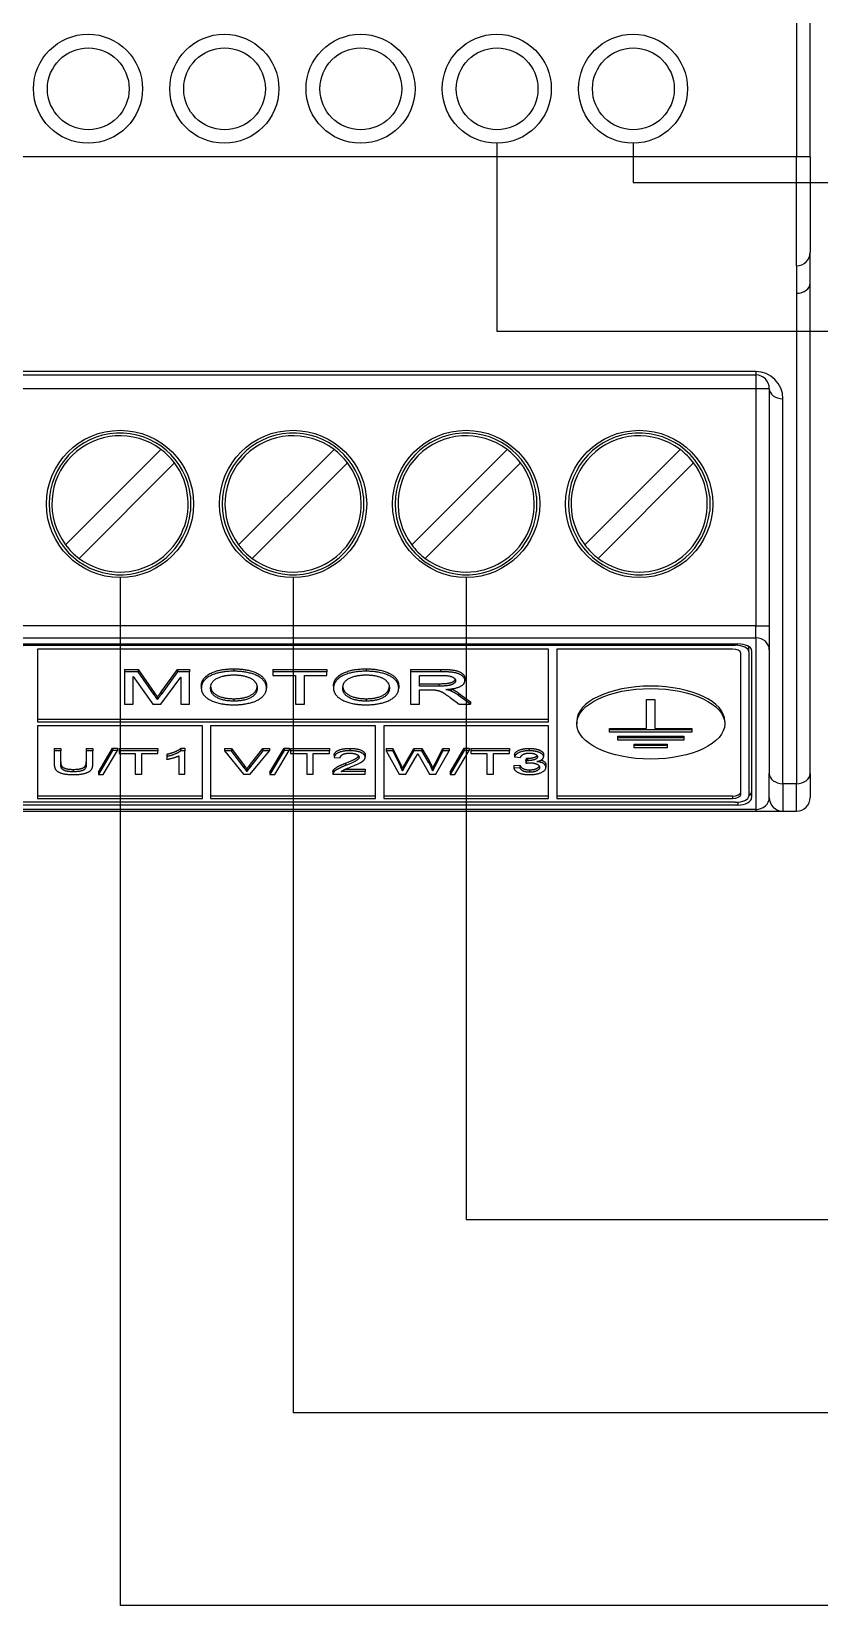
# Model space of a CAD drawing. Header units: millimetres. Extents: x -684 to 5961, y -1281 to 2539.
# Drawn here: x 2182.27 to 2205.4, y -364.27 to -318.08 of the extents above; entities that cross this region are included whole.
import ezdxf

# ---------------------------------------------------------------- set-up
doc = ezdxf.new("R2010")
doc.units = ezdxf.units.MM
doc.header["$LTSCALE"] = 5
doc.header["$MEASUREMENT"] = 0
doc.layers.get('0').update_dxf_attribs({"linetype": 'CONTINUOUS'})
doc.layers.add('圖框', color=7, linetype='CONTINUOUS')

msp = doc.modelspace()

# ---------------------------------------------------------------- linework, layer by layer
for p, q in [((2195.926, -321.359), (2195.926, -326.876)), ((2199.926, -321.359), (2199.926, -322.512)), ((2199.926, -322.512), (2220.87, -322.512)), ((2195.926, -326.876), (2220.912, -326.876)), ((2184.866, -334.103), (2184.866, -364.273)), ((2189.946, -334.103), (2189.946, -358.614)), ((2195.026, -334.103), (2195.026, -352.955)), ((2256.118, -352.955), (2195.026, -352.955)), ((2252.167, -358.614), (2189.946, -358.614)), ((2248.356, -364.273), (2184.866, -364.273))]:
    msp.add_line(p, q)
at = {"layer": '圖框'}
for p, q in [((2204.726, -281.433), (2204.726, -321.759)), ((2205.126, -321.759), (2205.126, -281.433)), ((2204.726, -321.759), (2151.126, -321.759)), ((2205.126, -321.759), (2204.726, -321.759)), ((2204.726, -324.959), (2204.726, -321.759)), ((2205.126, -321.759), (2205.126, -324.559)), ((2205.126, -325.463), (2205.126, -324.559)), ((2204.726, -324.959), (2204.726, -325.762)), ((2205.126, -339.855), (2205.126, -325.463)), ((2204.726, -325.762), (2204.726, -340.155)), ((2203.526, -328.058), (2161.126, -328.058)), ((2161.126, -328.159), (2203.526, -328.159)), ((2203.526, -328.058), (2203.526, -328.159)), ((2203.526, -328.159), (2203.526, -328.559)), ((2161.126, -328.559), (2203.526, -328.559)), ((2203.526, -328.559), (2203.926, -328.559)), ((2203.526, -328.559), (2203.526, -335.52)), ((2203.926, -328.559), (2203.926, -339.855)), ((2204.326, -340.155), (2204.326, -328.858)), ((2183.268, -333.145), (2186.068, -330.344)), ((2186.464, -330.74), (2183.664, -333.541)), ((2188.348, -333.145), (2191.148, -330.344)), ((2191.544, -330.74), (2188.744, -333.541)), ((2193.428, -333.145), (2196.228, -330.344)), ((2196.624, -330.74), (2193.824, -333.541)), ((2198.508, -333.145), (2201.308, -330.344)), ((2201.704, -330.74), (2198.904, -333.541)), ((2186.935, -331.726), (2186.935, -332.159)), ((2192.015, -331.726), (2192.015, -332.159)), ((2197.095, -331.726), (2197.095, -332.159)), ((2202.175, -331.726), (2202.175, -332.159)), ((2203.526, -335.52), (2161.126, -335.52)), ((2203.526, -335.872), (2203.526, -335.52)), ((2203.526, -335.52), (2203.926, -335.52)), ((2161.126, -335.872), (2203.526, -335.872)), ((2161.646, -336.052), (2203.006, -336.052)), ((2161.726, -336.09), (2202.926, -336.09)), ((2182.446, -336.205), (2182.446, -338.338)), ((2197.446, -336.205), (2182.446, -336.205)), ((2197.446, -338.338), (2197.446, -336.205)), ((2202.846, -336.205), (2197.686, -336.205)), ((2197.686, -336.205), (2197.686, -340.586)), ((2202.926, -336.052), (2202.926, -336.09)), ((2203.326, -336.281), (2203.326, -336.14)), ((2203.326, -336.281), (2203.326, -340.51)), ((2203.406, -336.243), (2203.406, -340.564)), ((2203.526, -335.872), (2203.526, -340.91)), ((2203.086, -340.472), (2203.086, -336.319)), ((2184.996, -336.8), (2185.394, -336.8)), ((2184.996, -336.8), (2184.996, -336.87)), ((2185.394, -336.87), (2184.996, -336.87)), ((2184.996, -336.87), (2184.996, -337.823)), ((2185.25, -337.012), (2185.83, -337.823)), ((2185.25, -337.823), (2185.25, -337.012)), ((2185.394, -336.8), (2185.394, -336.87)), ((2185.394, -336.8), (2185.868, -337.474)), ((2185.868, -337.545), (2185.394, -336.87)), ((2186.067, -337.823), (2186.651, -337.026)), ((2186.071, -337.463), (2186.551, -336.8)), ((2186.551, -336.87), (2186.071, -337.533)), ((2186.551, -336.8), (2186.551, -336.87)), ((2186.551, -336.8), (2186.906, -336.8)), ((2186.906, -336.87), (2186.551, -336.87)), ((2186.651, -337.026), (2186.651, -337.823)), ((2186.906, -336.8), (2186.906, -336.87)), ((2186.906, -337.823), (2186.906, -336.87)), ((2188.209, -336.783), (2188.209, -336.854)), ((2189.356, -336.8), (2189.356, -336.87)), ((2189.356, -336.8), (2190.941, -336.8)), ((2189.356, -336.87), (2189.356, -336.983)), ((2190.941, -336.87), (2189.356, -336.87)), ((2189.356, -336.983), (2190.014, -336.983)), ((2190.014, -336.983), (2190.014, -337.823)), ((2190.279, -336.983), (2190.941, -336.983)), ((2190.279, -337.823), (2190.279, -336.983)), ((2190.941, -336.8), (2190.941, -336.87)), ((2190.941, -336.983), (2190.941, -336.87)), ((2192.09, -336.783), (2192.09, -336.854)), ((2193.391, -336.8), (2194.278, -336.8)), ((2193.391, -336.8), (2193.391, -336.87)), ((2194.278, -336.87), (2193.391, -336.87)), ((2193.391, -336.87), (2193.391, -337.823)), ((2193.656, -337.291), (2193.656, -336.975)), ((2193.656, -336.975), (2194.289, -336.975)), ((2194.278, -336.8), (2194.278, -336.87)), ((2194.99, -337.06), (2194.99, -337.13)), ((2185.868, -337.474), (2185.868, -337.545)), ((2185.964, -337.615), (2185.964, -337.686)), ((2186.071, -337.463), (2186.071, -337.533)), ((2187.252, -337.288), (2187.252, -337.359)), ((2188.208, -337.66), (2188.208, -337.731)), ((2189.165, -337.278), (2189.165, -337.348)), ((2191.133, -337.288), (2191.133, -337.359)), ((2192.089, -337.66), (2192.089, -337.731)), ((2193.046, -337.278), (2193.046, -337.348)), ((2193.656, -337.22), (2194.224, -337.22)), ((2194.224, -337.291), (2193.656, -337.291)), ((2193.656, -337.4), (2193.962, -337.4)), ((2193.656, -337.823), (2193.656, -337.4)), ((2194.224, -337.22), (2194.224, -337.291)), ((2194.555, -337.625), (2194.821, -337.823)), ((2194.586, -337.373), (2194.586, -337.437)), ((2194.805, -337.493), (2194.805, -337.564)), ((2194.805, -337.493), (2195.151, -337.752)), ((2195.151, -337.823), (2194.805, -337.564)), ((2184.996, -337.823), (2185.25, -337.823)), ((2185.83, -337.823), (2186.067, -337.823)), ((2186.651, -337.823), (2186.906, -337.823)), ((2190.014, -337.823), (2190.279, -337.823)), ((2193.391, -337.823), (2193.656, -337.823)), ((2194.821, -337.823), (2195.151, -337.823)), ((2195.151, -337.752), (2195.151, -337.823)), ((2200.325, -338.531), (2200.325, -337.684)), ((2200.325, -337.684), (2200.567, -337.684)), ((2200.567, -337.684), (2200.567, -338.531)), ((2197.446, -338.268), (2182.446, -338.268)), ((2182.446, -338.338), (2197.446, -338.338)), ((2187.286, -338.453), (2182.446, -338.453)), ((2182.446, -338.453), (2182.446, -340.586)), ((2187.286, -340.586), (2187.286, -338.453)), ((2192.366, -338.453), (2187.526, -338.453)), ((2187.526, -338.453), (2187.526, -340.586)), ((2192.366, -340.586), (2192.366, -338.453)), ((2197.446, -338.453), (2192.606, -338.453)), ((2192.606, -338.453), (2192.606, -340.586)), ((2197.446, -340.586), (2197.446, -338.453)), ((2198.272, -338.325), (2198.272, -338.396)), ((2199.238, -338.646), (2199.238, -338.531)), ((2199.238, -338.531), (2200.325, -338.531)), ((2201.653, -338.576), (2199.238, -338.576)), ((2200.567, -338.531), (2201.653, -338.531)), ((2201.653, -338.531), (2201.653, -338.646)), ((2202.62, -338.325), (2202.62, -338.396)), ((2201.653, -338.646), (2199.238, -338.646)), ((2199.48, -338.761), (2201.412, -338.761)), ((2199.48, -338.876), (2199.48, -338.761)), ((2201.412, -338.806), (2199.48, -338.806)), ((2201.412, -338.876), (2199.48, -338.876)), ((2199.963, -338.991), (2200.929, -338.991)), ((2199.963, -339.106), (2199.963, -338.991)), ((2200.929, -339.036), (2199.963, -339.036)), ((2200.929, -338.991), (2200.929, -339.106)), ((2201.412, -338.761), (2201.412, -338.876)), ((2182.935, -339.119), (2182.935, -339.189)), ((2182.935, -339.119), (2183.126, -339.119)), ((2182.935, -339.189), (2182.935, -339.586)), ((2183.126, -339.189), (2182.935, -339.189)), ((2183.126, -339.119), (2183.126, -339.189)), ((2183.126, -339.585), (2183.126, -339.189)), ((2183.876, -339.119), (2183.876, -339.189)), ((2183.876, -339.119), (2184.067, -339.119)), ((2183.876, -339.189), (2183.876, -339.585)), ((2184.067, -339.189), (2183.876, -339.189)), ((2184.067, -339.119), (2184.067, -339.189)), ((2184.067, -339.586), (2184.067, -339.189)), ((2184.23, -339.816), (2184.647, -339.108)), ((2184.647, -339.178), (2184.23, -339.887)), ((2184.372, -339.887), (2184.789, -339.178)), ((2184.647, -339.108), (2184.789, -339.108)), ((2184.647, -339.108), (2184.647, -339.178)), ((2184.789, -339.178), (2184.647, -339.178)), ((2184.789, -339.108), (2184.789, -339.178)), ((2184.836, -339.119), (2184.836, -339.189)), ((2184.836, -339.119), (2185.977, -339.119)), ((2184.836, -339.189), (2184.836, -339.27)), ((2185.977, -339.189), (2184.836, -339.189)), ((2184.836, -339.27), (2185.31, -339.27)), ((2185.31, -339.27), (2185.31, -339.875)), ((2185.501, -339.27), (2185.977, -339.27)), ((2185.501, -339.875), (2185.501, -339.27)), ((2185.977, -339.119), (2185.977, -339.189)), ((2185.977, -339.27), (2185.977, -339.189)), ((2186.236, -339.288), (2186.236, -339.359)), ((2186.236, -339.359), (2186.236, -339.44)), ((2186.589, -339.339), (2186.589, -339.875)), ((2186.652, -339.116), (2186.652, -339.187)), ((2186.652, -339.116), (2186.766, -339.116)), ((2186.766, -339.187), (2186.652, -339.187)), ((2186.766, -339.116), (2186.766, -339.187)), ((2186.766, -339.875), (2186.766, -339.187)), ((2187.933, -339.121), (2188.139, -339.121)), ((2187.933, -339.121), (2187.933, -339.191)), ((2188.139, -339.191), (2187.933, -339.191)), ((2187.933, -339.191), (2188.489, -339.877)), ((2188.139, -339.121), (2188.139, -339.191)), ((2188.139, -339.121), (2188.514, -339.619)), ((2188.514, -339.689), (2188.139, -339.191)), ((2188.666, -339.619), (2189.056, -339.121)), ((2189.056, -339.191), (2188.666, -339.689)), ((2188.686, -339.877), (2189.25, -339.191)), ((2189.056, -339.121), (2189.056, -339.191)), ((2189.056, -339.121), (2189.25, -339.121)), ((2189.25, -339.191), (2189.056, -339.191)), ((2189.25, -339.121), (2189.25, -339.191)), ((2189.266, -339.818), (2189.684, -339.109)), ((2189.684, -339.179), (2189.266, -339.888)), ((2189.409, -339.888), (2189.826, -339.179)), ((2189.684, -339.109), (2189.826, -339.109)), ((2189.684, -339.109), (2189.684, -339.179)), ((2189.826, -339.179), (2189.684, -339.179)), ((2189.826, -339.109), (2189.826, -339.179)), ((2189.872, -339.121), (2189.872, -339.191)), ((2189.872, -339.121), (2191.014, -339.121)), ((2189.872, -339.191), (2189.872, -339.272)), ((2191.014, -339.191), (2189.872, -339.191)), ((2189.872, -339.272), (2190.346, -339.272)), ((2190.346, -339.272), (2190.346, -339.877)), ((2190.537, -339.272), (2191.014, -339.272)), ((2190.537, -339.877), (2190.537, -339.272)), ((2191.014, -339.121), (2191.014, -339.191)), ((2191.014, -339.272), (2191.014, -339.191)), ((2191.148, -339.316), (2191.148, -339.386)), ((2191.148, -339.386), (2191.33, -339.395)), ((2191.615, -339.118), (2191.615, -339.188)), ((2192.064, -339.308), (2192.064, -339.379)), ((2192.681, -339.12), (2192.876, -339.12)), ((2192.681, -339.12), (2192.681, -339.191)), ((2192.876, -339.191), (2192.681, -339.191)), ((2192.681, -339.191), (2193.062, -339.877)), ((2192.876, -339.12), (2192.876, -339.191)), ((2192.876, -339.12), (2193.095, -339.57)), ((2193.095, -339.64), (2192.876, -339.191)), ((2193.222, -339.584), (2193.495, -339.12)), ((2193.495, -339.191), (2193.222, -339.654)), ((2193.259, -339.877), (2193.563, -339.354)), ((2193.495, -339.12), (2193.495, -339.191)), ((2193.495, -339.12), (2193.725, -339.12)), ((2193.725, -339.191), (2193.495, -339.191)), ((2193.652, -339.354), (2193.953, -339.877)), ((2193.725, -339.12), (2193.725, -339.191)), ((2193.725, -339.12), (2193.932, -339.468)), ((2193.932, -339.538), (2193.725, -339.191)), ((2193.932, -339.468), (2193.932, -339.538)), ((2194.115, -339.561), (2194.34, -339.12)), ((2194.34, -339.191), (2194.115, -339.631)), ((2194.139, -339.877), (2194.532, -339.191)), ((2194.34, -339.12), (2194.34, -339.191)), ((2194.34, -339.12), (2194.532, -339.12)), ((2194.532, -339.191), (2194.34, -339.191)), ((2194.532, -339.12), (2194.532, -339.191)), ((2194.555, -339.818), (2194.972, -339.109)), ((2194.972, -339.179), (2194.555, -339.888)), ((2194.698, -339.888), (2195.115, -339.179)), ((2194.972, -339.109), (2195.115, -339.109)), ((2194.972, -339.109), (2194.972, -339.179)), ((2195.115, -339.179), (2194.972, -339.179)), ((2195.115, -339.109), (2195.115, -339.179)), ((2195.161, -339.12), (2195.161, -339.191)), ((2195.161, -339.12), (2196.302, -339.12)), ((2195.161, -339.191), (2195.161, -339.272)), ((2196.302, -339.191), (2195.161, -339.191)), ((2195.161, -339.272), (2195.635, -339.272)), ((2195.635, -339.272), (2195.635, -339.877)), ((2195.826, -339.272), (2196.302, -339.272)), ((2195.826, -339.877), (2195.826, -339.272)), ((2196.302, -339.12), (2196.302, -339.191)), ((2196.302, -339.272), (2196.302, -339.191)), ((2196.445, -339.296), (2196.445, -339.366)), ((2196.445, -339.366), (2196.622, -339.381)), ((2196.777, -339.481), (2196.795, -339.407)), ((2196.795, -339.478), (2196.777, -339.551)), ((2196.777, -339.481), (2196.777, -339.551)), ((2196.795, -339.407), (2196.795, -339.478)), ((2196.824, -339.408), (2196.824, -339.479)), ((2196.879, -339.118), (2196.879, -339.188)), ((2197.3, -339.296), (2197.3, -339.366)), ((2200.929, -339.106), (2199.963, -339.106)), ((2183.488, -339.734), (2183.488, -339.805)), ((2184.23, -339.816), (2184.23, -339.887)), ((2184.23, -339.887), (2184.372, -339.887)), ((2185.31, -339.875), (2185.501, -339.875)), ((2186.589, -339.875), (2186.766, -339.875)), ((2188.489, -339.877), (2188.686, -339.877)), ((2188.514, -339.619), (2188.514, -339.689)), ((2188.589, -339.731), (2188.589, -339.801)), ((2188.666, -339.619), (2188.666, -339.689)), ((2189.266, -339.818), (2189.266, -339.888)), ((2189.266, -339.888), (2189.409, -339.888)), ((2190.346, -339.877), (2190.537, -339.877)), ((2191.115, -339.801), (2191.115, -339.871)), ((2191.115, -339.877), (2192.066, -339.877)), ((2191.136, -339.748), (2191.136, -339.818)), ((2192.066, -339.796), (2191.361, -339.796)), ((2191.484, -339.553), (2191.484, -339.623)), ((2191.489, -339.725), (2192.066, -339.725)), ((2192.066, -339.725), (2192.066, -339.796)), ((2192.066, -339.877), (2192.066, -339.796)), ((2193.062, -339.877), (2193.259, -339.877)), ((2193.095, -339.57), (2193.095, -339.64)), ((2193.157, -339.711), (2193.157, -339.781)), ((2193.222, -339.584), (2193.222, -339.654)), ((2193.953, -339.877), (2194.139, -339.877)), ((2194.044, -339.711), (2194.044, -339.781)), ((2194.115, -339.561), (2194.115, -339.631)), ((2194.555, -339.818), (2194.555, -339.888)), ((2194.555, -339.888), (2194.698, -339.888)), ((2195.635, -339.877), (2195.826, -339.877)), ((2196.428, -339.624), (2196.604, -339.613)), ((2196.428, -339.624), (2196.428, -339.695)), ((2196.604, -339.684), (2196.428, -339.695)), ((2196.604, -339.613), (2196.604, -339.684)), ((2196.886, -339.748), (2196.886, -339.819)), ((2197.37, -339.603), (2197.37, -339.674)), ((2203.926, -340.559), (2203.926, -339.855)), ((2205.126, -339.855), (2205.126, -340.559)), ((2204.326, -340.155), (2204.326, -340.959)), ((2204.726, -340.155), (2204.326, -340.155)), ((2204.726, -340.959), (2204.726, -340.155)), ((2203.526, -340.91), (2161.126, -340.91)), ((2203.006, -340.78), (2161.646, -340.78)), ((2202.926, -340.701), (2161.726, -340.701)), ((2187.286, -340.516), (2182.446, -340.516)), ((2182.446, -340.586), (2187.286, -340.586)), ((2192.366, -340.516), (2187.526, -340.516)), ((2187.526, -340.586), (2192.366, -340.586)), ((2197.446, -340.516), (2192.606, -340.516)), ((2192.606, -340.586), (2197.446, -340.586)), ((2202.846, -340.516), (2197.686, -340.516)), ((2197.686, -340.586), (2202.846, -340.586)), ((2202.846, -340.516), (2202.846, -340.586)), ((2203.006, -340.697), (2203.006, -340.78)), ((2203.526, -340.91), (2203.526, -340.959)), ((2161.126, -340.959), (2203.526, -340.959)), ((2203.526, -340.959), (2204.326, -340.959)), ((2204.326, -340.959), (2204.726, -340.959))]:
    msp.add_line(p, q, dxfattribs=at)
for centre, radius in [((2183.926, -319.759), 1.6), ((2187.926, -319.759), 1.6), ((2191.926, -319.759), 1.6), ((2195.926, -319.759), 1.6), ((2199.926, -319.759), 1.6), ((2183.934, -319.762), 1.2), ((2187.934, -319.762), 1.2), ((2191.934, -319.762), 1.2), ((2195.934, -319.762), 1.2), ((2199.934, -319.762), 1.2), ((2184.866, -331.943), 2.16), ((2189.946, -331.943), 2.16), ((2195.026, -331.943), 2.16), ((2200.106, -331.943), 2.16)]:
    msp.add_circle(centre, radius, dxfattribs=at)
for centre, radius, start, end in [((2204.726, -324.559), 0.4, 270, 0), ((2203.526, -328.858), 0.8, 0, 90), ((2203.526, -328.559), 0.4, 0, 90), ((2184.866, -331.943), 2.08, 5.9739, 354.0261), ((2184.866, -331.943), 2, 53.0478, 216.9522), ((2189.946, -331.943), 2.08, 5.9739, 354.0261), ((2189.946, -331.943), 2, 53.0478, 216.9522), ((2195.026, -331.943), 2.08, 5.9739, 354.0261), ((2195.026, -331.943), 2, 53.0478, 216.9522), ((2200.106, -331.943), 2.08, 5.9739, 354.0261), ((2200.106, -331.943), 2, 53.0478, 216.9522), ((2184.866, -331.943), 2, 270, 36.9522), ((2184.866, -331.943), 2, 36.9522, 53.0478), ((2189.946, -331.943), 2, 270, 36.9522), ((2189.946, -331.943), 2, 36.9522, 53.0478), ((2195.026, -331.943), 2, 270, 36.9522), ((2195.026, -331.943), 2, 36.9522, 53.0478), ((2200.106, -331.943), 2, 270, 36.9522), ((2200.106, -331.943), 2, 36.9522, 53.0478), ((2184.866, -331.943), 2, 216.9522, 233.0478), ((2189.946, -331.943), 2, 216.9522, 233.0478), ((2195.026, -331.943), 2, 216.9522, 233.0478), ((2200.106, -331.943), 2, 216.9522, 233.0478), ((2184.866, -331.943), 2, 233.0478, 270), ((2189.946, -331.943), 2, 233.0478, 270), ((2195.026, -331.943), 2, 233.0478, 270), ((2200.106, -331.943), 2, 233.0478, 270), ((2204.326, -340.559), 0.4, 180, 270), ((2204.726, -340.559), 0.4, 270, 0)]:
    msp.add_arc(centre, radius, start, end, dxfattribs=at)
for centre, major_axis, ratio, start_param, end_param in [((2204.726, -325.463), (0.4, 0), 0.74887, 4.712389, 6.283185), ((2204.326, -328.559), (-0.4, 0), 0.74887, 0, 1.570796), ((2202.846, -336.319), (0.24, 0), 0.476283, 0, 1.570796), ((2202.926, -336.281), (0.4, 0), 0.476283, 0, 1.570796), ((2203.006, -336.243), (0.4, 0), 0.476283, 0, 1.570796), ((2202.926, -336.14), (0.4, 0), 0.476283, 0, 0.064331), ((2203.526, -336.224), (0.4, 0), 0.879292, 0, 1.570796), ((2200.446, -338.325), (-2.174, 0), 0.476283, 3.141593, 6.283185), ((2204.326, -339.855), (-0.4, 0), 0.74887, 0, 1.570796), ((2204.726, -339.855), (0.4, 0), 0.74887, 4.712389, 6.283185), ((2202.846, -340.402), (0.24, 0), 0.476283, 4.712389, 6.283185), ((2203.006, -340.382), (0.4, 0), 0.541667, 5.639647, 6.283185), ((2202.846, -340.472), (0.24, 0), 0.476283, 4.712389, 6.283185), ((2202.926, -340.51), (0.4, 0), 0.476283, 4.712389, 6.283185), ((2203.006, -340.564), (0.4, 0), 0.541667, 4.712389, 6.283185), ((2203.526, -340.559), (-0.4, 0), 0.879292, 1.570796, 3.141593)]:
    msp.add_ellipse(centre, major_axis=major_axis, ratio=ratio, start_param=start_param, end_param=end_param, dxfattribs=at)
msp.add_ellipse((2200.446, -338.396), major_axis=(-2.174, 0), ratio=0.476283, dxfattribs=at)
for points in [[(2187.252, -337.288), (2187.252, -337.051), (2187.787, -336.783), (2188.209, -336.783)], [(2188.209, -336.854), (2187.787, -336.854), (2187.252, -337.121), (2187.252, -337.359)], [(2187.525, -337.36), (2187.525, -337.145), (2187.93, -336.962), (2188.211, -336.962)], [(2188.209, -336.783), (2188.487, -336.783), (2188.932, -336.91), (2189.165, -337.135), (2189.165, -337.278)], [(2189.165, -337.348), (2189.165, -337.205), (2188.932, -336.98), (2188.487, -336.854), (2188.209, -336.854)], [(2188.211, -336.962), (2188.409, -336.962), (2188.728, -337.057), (2188.892, -337.23), (2188.892, -337.346)], [(2191.133, -337.288), (2191.133, -337.051), (2191.668, -336.783), (2192.09, -336.783)], [(2192.09, -336.854), (2191.668, -336.854), (2191.133, -337.121), (2191.133, -337.359)], [(2191.406, -337.36), (2191.406, -337.145), (2191.811, -336.962), (2192.092, -336.962)], [(2192.09, -336.783), (2192.368, -336.783), (2192.813, -336.91), (2193.046, -337.135), (2193.046, -337.278)], [(2193.046, -337.348), (2193.046, -337.205), (2192.813, -336.98), (2192.368, -336.854), (2192.09, -336.854)], [(2192.092, -336.962), (2192.29, -336.962), (2192.609, -337.057), (2192.773, -337.23), (2192.773, -337.346)], [(2194.717, -337.13), (2194.717, -337.176), (2194.61, -337.255), (2194.406, -337.291), (2194.224, -337.291)], [(2194.278, -336.8), (2194.545, -336.8), (2194.824, -336.851), (2194.99, -336.981), (2194.99, -337.06)], [(2194.99, -337.13), (2194.99, -337.052), (2194.824, -336.922), (2194.545, -336.87), (2194.278, -336.87)], [(2194.289, -336.975), (2194.511, -336.975), (2194.717, -337.063), (2194.717, -337.13)], [(2194.427, -337.389), (2194.714, -337.37), (2194.99, -337.232), (2194.99, -337.13)], [(2185.868, -337.474), (2185.933, -337.569), (2185.964, -337.615)], [(2185.964, -337.686), (2185.933, -337.639), (2185.868, -337.545)], [(2185.964, -337.615), (2185.997, -337.564), (2186.071, -337.463)], [(2186.071, -337.533), (2185.997, -337.634), (2185.964, -337.686)], [(2187.252, -337.359), (2187.252, -337.484), (2187.481, -337.709), (2187.926, -337.839), (2188.209, -337.839)], [(2188.208, -337.731), (2187.914, -337.731), (2187.525, -337.532), (2187.525, -337.36)], [(2188.892, -337.346), (2188.892, -337.531), (2188.507, -337.731), (2188.208, -337.731)], [(2188.209, -337.839), (2188.468, -337.839), (2188.92, -337.721), (2189.165, -337.492), (2189.165, -337.348)], [(2191.133, -337.359), (2191.133, -337.484), (2191.362, -337.709), (2191.807, -337.839), (2192.09, -337.839)], [(2192.089, -337.731), (2191.795, -337.731), (2191.406, -337.532), (2191.406, -337.36)], [(2192.773, -337.346), (2192.773, -337.531), (2192.388, -337.731), (2192.089, -337.731)], [(2192.09, -337.839), (2192.349, -337.839), (2192.801, -337.721), (2193.046, -337.492), (2193.046, -337.348)], [(2193.962, -337.4), (2194.064, -337.4), (2194.11, -337.404)], [(2194.11, -337.404), (2194.171, -337.411), (2194.29, -337.448), (2194.439, -337.539), (2194.555, -337.625)], [(2194.586, -337.437), (2194.531, -337.413), (2194.427, -337.389)], [(2194.805, -337.564), (2194.702, -337.487), (2194.586, -337.437)], [(2194.598, -337.372), (2194.707, -337.421), (2194.805, -337.493)], [(2183.126, -339.515), (2183.126, -339.604), (2183.195, -339.688), (2183.365, -339.734), (2183.488, -339.734)], [(2183.488, -339.734), (2183.697, -339.734), (2183.876, -339.643), (2183.876, -339.515)], [(2186.236, -339.288), (2186.384, -339.255), (2186.606, -339.161), (2186.652, -339.116)], [(2186.652, -339.187), (2186.606, -339.231), (2186.384, -339.326), (2186.236, -339.359)], [(2186.236, -339.44), (2186.318, -339.426), (2186.526, -339.368), (2186.589, -339.339)], [(2191.148, -339.316), (2191.166, -339.219), (2191.41, -339.118), (2191.615, -339.118)], [(2191.615, -339.188), (2191.41, -339.188), (2191.166, -339.29), (2191.148, -339.386)], [(2191.33, -339.395), (2191.331, -339.331), (2191.484, -339.258), (2191.611, -339.258)], [(2191.882, -339.376), (2191.882, -339.425), (2191.717, -339.531), (2191.484, -339.623)], [(2191.611, -339.258), (2191.732, -339.258), (2191.882, -339.326), (2191.882, -339.376)], [(2191.615, -339.118), (2191.823, -339.118), (2192.064, -339.227), (2192.064, -339.308)], [(2192.064, -339.379), (2192.064, -339.298), (2191.823, -339.188), (2191.615, -339.188)], [(2191.639, -339.664), (2191.829, -339.587), (2191.994, -339.499), (2192.064, -339.42), (2192.064, -339.379)], [(2193.563, -339.354), (2193.582, -339.32), (2193.606, -339.273)], [(2193.606, -339.273), (2193.612, -339.289), (2193.652, -339.354)], [(2193.932, -339.468), (2194.007, -339.597), (2194.044, -339.711)], [(2196.445, -339.296), (2196.478, -339.211), (2196.707, -339.118), (2196.879, -339.118)], [(2196.879, -339.188), (2196.707, -339.188), (2196.478, -339.281), (2196.445, -339.366)], [(2196.622, -339.381), (2196.642, -339.319), (2196.779, -339.257), (2196.882, -339.257)], [(2196.795, -339.407), (2196.814, -339.408), (2196.824, -339.408)], [(2196.824, -339.479), (2196.814, -339.479), (2196.795, -339.478)], [(2197.118, -339.364), (2197.118, -339.422), (2196.937, -339.479), (2196.824, -339.479)], [(2196.879, -339.118), (2196.996, -339.118), (2197.195, -339.166), (2197.3, -339.249), (2197.3, -339.296)], [(2197.3, -339.366), (2197.3, -339.319), (2197.195, -339.236), (2196.996, -339.188), (2196.879, -339.188)], [(2196.882, -339.257), (2196.986, -339.257), (2197.118, -339.318), (2197.118, -339.364)], [(2197.102, -339.505), (2197.2, -339.483), (2197.3, -339.41), (2197.3, -339.366)], [(2197.37, -339.674), (2197.37, -339.607), (2197.23, -339.519), (2197.102, -339.505)], [(2182.935, -339.586), (2182.935, -339.694), (2183.044, -339.82), (2183.302, -339.887), (2183.504, -339.887)], [(2183.488, -339.805), (2183.365, -339.805), (2183.195, -339.759), (2183.126, -339.674), (2183.126, -339.585)], [(2183.876, -339.585), (2183.876, -339.714), (2183.697, -339.805), (2183.488, -339.805)], [(2183.504, -339.887), (2183.713, -339.887), (2183.97, -339.81), (2184.067, -339.689), (2184.067, -339.586)], [(2188.514, -339.619), (2188.559, -339.678), (2188.589, -339.731)], [(2188.589, -339.801), (2188.559, -339.749), (2188.514, -339.689)], [(2188.589, -339.731), (2188.622, -339.675), (2188.666, -339.619)], [(2188.666, -339.689), (2188.622, -339.745), (2188.589, -339.801)], [(2191.115, -339.801), (2191.115, -339.774), (2191.136, -339.748)], [(2191.136, -339.818), (2191.113, -339.846), (2191.115, -339.877)], [(2191.136, -339.748), (2191.172, -339.701), (2191.332, -339.612), (2191.484, -339.553)], [(2191.484, -339.623), (2191.332, -339.682), (2191.172, -339.772), (2191.136, -339.818)], [(2191.361, -339.796), (2191.39, -339.773), (2191.48, -339.727), (2191.639, -339.664)], [(2193.095, -339.57), (2193.131, -339.641), (2193.157, -339.711)], [(2193.157, -339.781), (2193.131, -339.711), (2193.095, -339.64)], [(2193.157, -339.711), (2193.212, -339.6), (2193.222, -339.584)], [(2193.222, -339.654), (2193.212, -339.671), (2193.157, -339.781)], [(2194.044, -339.781), (2194.007, -339.667), (2193.932, -339.538)], [(2194.044, -339.711), (2194.071, -339.645), (2194.115, -339.561)], [(2194.115, -339.631), (2194.071, -339.716), (2194.044, -339.781)], [(2196.428, -339.695), (2196.445, -339.78), (2196.695, -339.888), (2196.885, -339.888)], [(2196.604, -339.613), (2196.635, -339.685), (2196.781, -339.748), (2196.886, -339.748)], [(2196.886, -339.819), (2196.781, -339.819), (2196.635, -339.755), (2196.604, -339.684)], [(2196.777, -339.551), (2196.851, -339.542), (2196.901, -339.542)], [(2196.885, -339.888), (2197.095, -339.888), (2197.37, -339.763), (2197.37, -339.674)], [(2197.183, -339.675), (2197.183, -339.736), (2197.012, -339.819), (2196.886, -339.819)], [(2196.901, -339.542), (2197.024, -339.542), (2197.183, -339.617), (2197.183, -339.675)]]:
    msp.add_open_spline(points, degree=2, dxfattribs=at)
for points, knots in [([(2194.224, -337.22), (2194.406, -337.22), (2194.61, -337.185), (2194.696, -337.121), (2194.709, -337.094)], [0, 0, 0, 1, 2, 2.612471, 2.612471, 2.612471]), ([(2187.527, -337.322), (2187.543, -337.471), (2187.914, -337.66), (2188.208, -337.66)], [0.094168, 0.094168, 0.094168, 1, 2, 2, 2]), ([(2188.208, -337.66), (2188.507, -337.66), (2188.873, -337.47), (2188.89, -337.312)], [0, 0, 0, 1, 1.900814, 1.900814, 1.900814]), ([(2191.408, -337.322), (2191.424, -337.471), (2191.795, -337.66), (2192.089, -337.66)], [0.094168, 0.094168, 0.094168, 1, 2, 2, 2]), ([(2192.089, -337.66), (2192.388, -337.66), (2192.754, -337.47), (2192.771, -337.312)], [0, 0, 0, 1, 1.900814, 1.900814, 1.900814]), ([(2191.484, -339.553), (2191.717, -339.461), (2191.853, -339.373), (2191.871, -339.341)], [0, 0, 0, 1, 1.642633, 1.642633, 1.642633]), ([(2196.824, -339.408), (2196.937, -339.408), (2197.087, -339.362), (2197.108, -339.33)], [0, 0, 0, 1, 1.661006, 1.661006, 1.661006]), ([(2197.229, -339.46), (2197.27, -339.474), (2197.37, -339.537), (2197.37, -339.603)], [0.570564, 0.570564, 0.570564, 1, 2, 2, 2]), ([(2196.886, -339.748), (2197.012, -339.748), (2197.156, -339.678), (2197.175, -339.64)], [0, 0, 0, 1, 1.692783, 1.692783, 1.692783])]:
    msp.add_open_spline(points, degree=2, knots=knots, dxfattribs=at)

doc.saveas('drawing.dxf')
